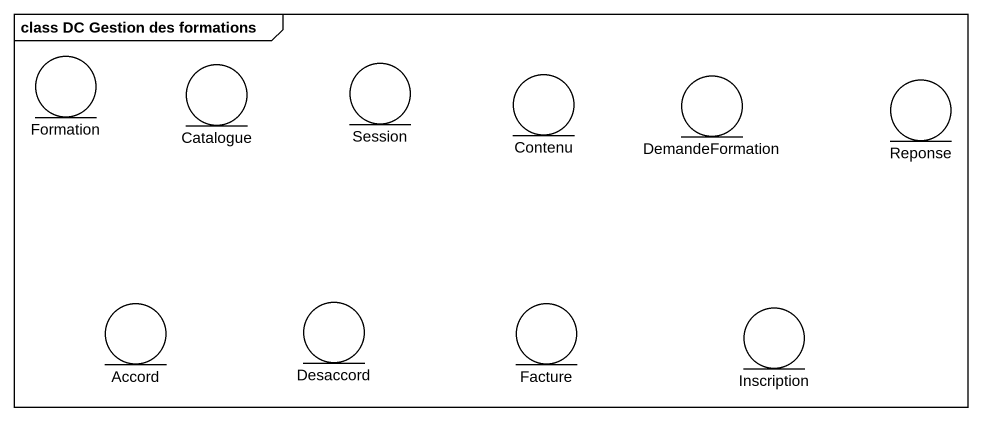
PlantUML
@startuml
mainframe class DC Gestion des formations
entity Formation
entity Session
entity Catalogue
entity Contenu
entity DemandeFormation
entity Reponse
entity Accord
entity Desaccord
entity Facture
entity Inscription
@enduml
